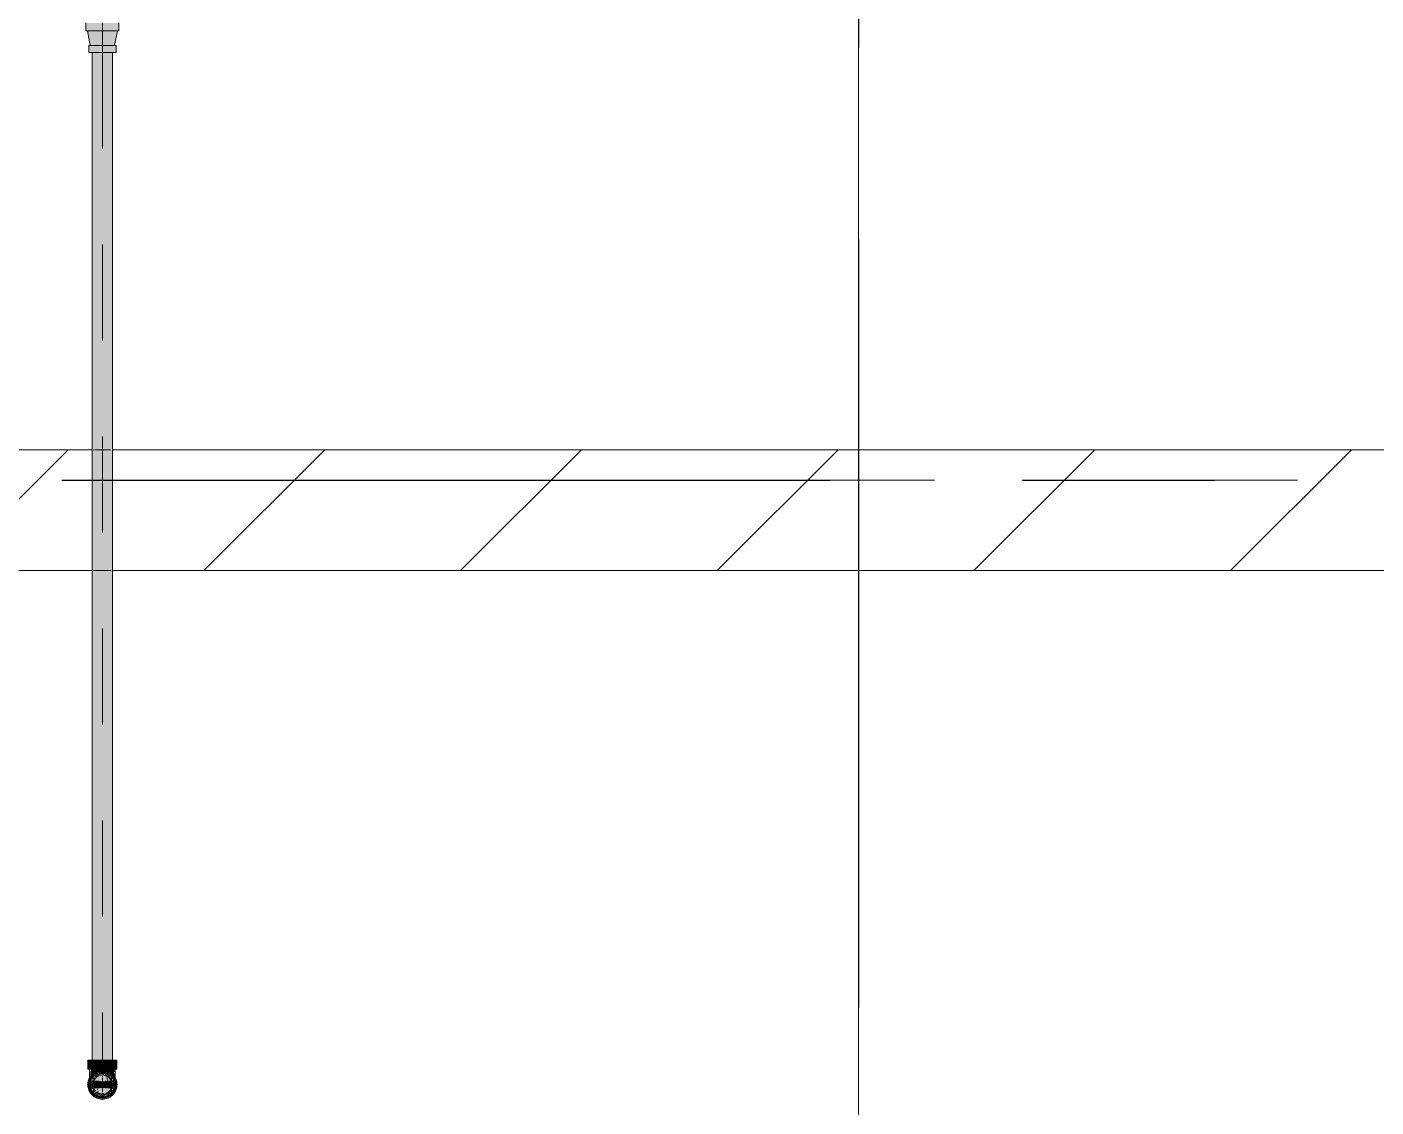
# Model space of a CAD drawing. Header units: millimetres. Extents: x -4000 to 187956, y -58990 to 162485.
# Drawn here: x 59125 to 61355, y 126413 to 128199 of the extents above; entities that cross this region are included whole.
import ezdxf

# ---------------------------------------------------------------- set-up
doc = ezdxf.new("R2010")
doc.units = ezdxf.units.MM
for name, pattern in [('Dash 1_16_', [317.5, 158.75, -158.75]), ('Grid Line', [2222.5, 1270, -317.5, 317.5, -317.5]), ('Grid Line 12_5mm', [2150, 1250, -300, 300, -300])]:
    doc.linetypes.add(name, pattern=pattern)
for name, color, linetype, lineweight in [('A-WALL', 113, 'Continuous', 13), ('A-WALL-PATT', 111, 'Continuous', 13), ('F-SPRN', 3, 'Continuous', 9), ('P-PIPE', 3, 'Continuous', 9), ('P-PIPE-CNTR', 3, 'Continuous', 9), ('S-GRID', 1, 'Continuous', 30)]:
    doc.layers.add(name, color=color, linetype=linetype, lineweight=lineweight)

# ---------------------------------------------------------------- blocks, each defined once
blk = doc.blocks.new('CMF2_NHAXUONG_A_rvt-1-FFS - TANG 1')
at = {"layer": 'A-WALL-PATT', "lineweight": 9}
h = blk.add_hatch(dxfattribs=at)
h.set_pattern_fill('FP_12', color=250, style=0, pattern_type=2)
h.set_pattern_definition([(45, (0, 0), (-212.13203, 212.13203), [])])
h.paths.add_polyline_path([(68581, 127300.1), (97082.8, 127300.1), (97082.8, 127500.1), (67049.8, 127500.1), (67049.8, 127300.1)])
h.paths.add_polyline_path([(43638.6, 127300.1), (63049.8, 127300.1), (63049.8, 127500.1), (43549.8, 127500.1), (43549.8, 127300.1)])
at = {"layer": 'A-WALL', "color": 50, "lineweight": 15}
for p, q in [((59233.5, 127500.1), (54266.5, 127500.1)), ((63049.8, 127500.1), (59266.5, 127500.1)), ((54266.7, 127300.1), (59233.3, 127300.1)), ((59266.7, 127300.1), (63049.8, 127300.1))]:
    blk.add_line(p, q, dxfattribs=at)
at = {"layer": 'A-WALL', "color": 35, "lineweight": 15}
for p, q in [((59233.5, 127500.1), (54266.5, 127500.1)), ((63049.8, 127500.1), (59266.5, 127500.1)), ((54266.7, 127300.1), (59233.3, 127300.1)), ((59266.7, 127300.1), (63049.8, 127300.1))]:
    blk.add_line(p, q, dxfattribs=at)
at = {"layer": 'A-WALL', "color": 14, "lineweight": 15}
for p, q in [((59237.1, 127500.1), (59235.5, 127500.1)), ((59263.4, 127500.1), (59238.2, 127500.1)), ((59235.5, 127300.1), (59264.5, 127300.1))]:
    blk.add_line(p, q, dxfattribs=at)
at = {"layer": 'A-WALL', "color": 15, "lineweight": 15}
for p, q in [((59237.1, 127500.1), (59235.5, 127500.1)), ((59263.4, 127500.1), (59238.2, 127500.1)), ((59235.5, 127300.1), (59264.5, 127300.1))]:
    blk.add_line(p, q, dxfattribs=at)
at = {"layer": 'S-GRID', "linetype": 'Grid Line 12_5mm', "lineweight": 9}
for p, q in [((60500, 161185.2), (60500, -16487.4)), ((-824.3, 127450), (183641.1, 127450))]:
    blk.add_line(p, q, dxfattribs=at)
blk = doc.blocks.new('Sprinkler_Up - DN20-V1062-FFS - TANG 1')
at = {"layer": 'F-SPRN', "transparency": 33554534}
for points in [[(-13.5, 0), (-3.9, 0.7), (-1.7, 2.9), (-1.2, 3.5), (-0.6, 4), (0.6, 4), (1.2, 3.5), (1.7, 2.9), (4.6, 0), (22.2, 0), (18, 13.1), (6.9, 21.2), (-6.9, 21.2), (-18.4, 11.9), (-22.2, 0)], [(0, -21.2), (6.9, -21.2), (18, -13.1), (22.2, 0), (3.9, -0.7), (1.7, -2.9), (1.2, -3.5), (0.6, -4), (-0.6, -4), (-1.2, -3.5), (-1.7, -2.9), (-4.6, 0), (-22.2, 0), (-18, -13.1), (-6.9, -21.2)], [(0, -16.7), (4.3, -16.1), (11.8, -11.8), (16.1, -4.3), (16.1, 4.3), (11.7, 11.9), (8.3, 14.4), (0, 16.7), (-4.3, 16.1), (-11.8, 11.8), (-16.1, 4.3), (-16.1, -4.3), (-11.8, -11.8), (-8.3, -14.4)], [(0, -15.6), (7.8, -13.5), (13.5, -7.8), (15.1, -4), (15.1, 4), (13.5, 7.8), (7.8, 13.5), (0, 15.6), (-9.9, 11.9), (-11, 11), (-15.1, 4), (-15.1, -4), (-11, -11), (-7.8, -13.5)], [(-10.9, -5.5), (-10.9, 5.4), (-14.5, 5.4), (-14.5, -5.5)], [(-7.7, -5.5), (-7.7, 5.4), (-10.9, 5.4), (-10.9, -5.5)], [(0, -5.5), (0, 5.4), (-7.7, 5.4), (-7.7, -5.5)], [(0, 0), (5.7, 0), (2.9, 4.9), (-2.9, 4.9), (-5.7, 0)], [(-2.9, -4.9), (2.9, -4.9), (5.7, 0), (-5.7, 0)], [(0, 0), (4.6, 0), (0, 4.6), (-4.6, 0)], [(0, -4.6), (4.6, 0), (-4.6, 0)], [(0, -2.6), (1.3, 0), (-1.8, 0)], [(-1.3, 0), (1.8, 0), (0, 2.6)], [(7.7, -5.5), (7.7, 5.4), (0, 5.4), (0, -5.5)], [(10.9, -5.5), (10.9, 5.4), (7.7, 5.4), (7.7, -5.5)], [(14.5, -5.5), (14.5, 5.4), (10.9, 5.4), (10.9, -5.5)]]:
    blk.add_hatch(color=1, dxfattribs=at).paths.add_polyline_path(points)
at = {"layer": 'F-SPRN', "color": 1}
for p, q in [((-11.5, 5.4), (-14.5, 5.4)), ((-14.5, 5.4), (-11.3, 5.4)), ((-14.5, 5.4), (-14.5, 3.7)), ((-14.5, 3.3), (-14.5, 0)), ((-11.5, 5.4), (-11.5, 4)), ((-10.9, 1.9), (-10.9, 3.6)), ((-10.8, 5.4), (-8, 5.4)), ((-8.1, 5.4), (-10.8, 5.4)), ((-8.1, 5.4), (-8.1, 2.8)), ((-8.1, 2.5), (-8.1, 0.7)), ((-7.7, 4.8), (-7.7, 2.7)), ((-7.7, 4.8), (-7.7, 2.7)), ((-7.7, 2.1), (-7.7, 0.5)), ((-7.7, 2.1), (-7.7, 0.5)), ((-6.7, 5.4), (-4.7, 5.4)), ((-5.8, 3.8), (-5.8, 2.2)), ((-2.1, 0), (-2.1, 0)), ((-2.1, 0), (-2.1, -0.1)), ((-1.6, 1.3), (-1.7, 1.2)), ((-1.7, 1.2), (-1.7, 1.1)), ((-1.6, 1.3), (-1.6, 1.3)), ((-1.3, 1.6), (-1.4, 1.6)), ((-0.6, 2), (-0.6, 2)), ((-0.5, 2), (-0.6, 2)), ((0, 2.1), (-0.1, 2.1)), ((1.3, 1.6), (1.3, 1.7)), ((1.4, 1.5), (1.3, 1.6)), ((2.1, 0), (2.1, 0.1)), ((2.1, 0), (2.1, 0)), ((4.7, 5.4), (6.5, 5.4)), ((7.7, 5.4), (10.8, 5.4)), ((7.7, 5.2), (7.7, 2.7)), ((7.7, 5.2), (7.7, 2.7)), ((7.7, 2.3), (7.7, 0.5)), ((7.7, 2.3), (7.7, 0.5)), ((10.8, 5.4), (8.1, 5.4)), ((8.1, 5.4), (8.1, 2.8)), ((8.1, 2.5), (8.1, 0.4)), ((10.9, 5.4), (14.5, 5.4)), ((10.9, 3.6), (10.9, 0.2)), ((14.5, 5.4), (11.5, 5.4)), ((11.5, 5.4), (11.5, 4)), ((11.5, 3), (11.5, 0.2)), ((14.5, 5.4), (14.5, -5.5)), ((-14.5, -1.3), (-14.5, -3.7)), ((-11.1, -5.5), (-14.5, -5.5)), ((-14.5, -5.5), (-11.5, -5.5)), ((-10.9, -2.6), (-10.9, -1.3)), ((-10.8, -5.5), (-8.1, -5.5)), ((-7.8, -5.5), (-10.8, -5.5)), ((-8.1, -4.2), (-8.1, -5.5)), ((-7.7, -2.7), (-7.7, -4)), ((-7.7, -2.7), (-7.7, -4)), ((-7, -5.5), (-5.8, -5.5)), ((-4.8, -5.5), (-7, -5.5)), ((-5.8, -2.3), (-5.8, -3.8)), ((-2.1, -0.2), (-2.1, -0.3)), ((0, -2.1), (0.1, -2.1)), ((7, -5.5), (4.8, -5.5)), ((5.8, -2.2), (5.8, -3.8)), ((5.8, -5.5), (7, -5.5)), ((7.7, -0.5), (7.7, -2.3)), ((7.7, -0.5), (7.7, -2.3)), ((7.7, -2.7), (7.7, -5.4)), ((7.7, -2.7), (7.7, -5.4)), ((10.8, -5.5), (7.7, -5.5)), ((8.1, -0.4), (8.1, -2.5)), ((8.1, -2.8), (8.1, -5.5)), ((8.1, -5.5), (10.8, -5.5)), ((10.9, -0.2), (10.9, -3.6)), ((14.5, -5.5), (10.9, -5.5)), ((11.5, -0.2), (11.5, -3)), ((11.5, -4), (11.5, -5.5)), ((11.5, -5.5), (14.5, -5.5))]:
    blk.add_line(p, q, dxfattribs=at)
at = {"layer": 'F-SPRN', "color": 1, "flags": 128}
for points in [[(-2, 0.6), (-2, 0.5), (-2, 0.5), (-2, 0.4), (-2.1, 0.3), (-2.1, 0.2), (-2.1, 0.1), (-2.1, 0)], [(-1.9, 0.8), (-2, 0.7), (-2, 0.6)], [(-1.7, 1.1), (-1.8, 1.1), (-1.8, 1), (-1.9, 0.9)], [(-1.9, 0.9), (-1.9, 0.8), (-1.9, 0.8)], [(-1.5, 1.5), (-1.5, 1.4), (-1.6, 1.3)], [(-1.4, 1.6), (-1.4, 1.5), (-1.5, 1.5)], [(-1, 1.8), (-1.1, 1.8), (-1.2, 1.7), (-1.2, 1.7), (-1.3, 1.6)], [(-0.9, 1.9), (-0.9, 1.9), (-1, 1.8)], [(-0.6, 2), (-0.7, 2), (-0.8, 1.9), (-0.9, 1.9)], [(-0.1, 2.1), (-0.1, 2.1), (-0.2, 2.1), (-0.3, 2.1), (-0.4, 2), (-0.5, 2)], [(0.7, 2), (0.6, 2), (0.5, 2), (0.4, 2), (0.4, 2), (0.3, 2.1), (0.2, 2.1), (0.1, 2.1), (0, 2.1)], [(0.9, 1.9), (0.8, 1.9), (0.8, 1.9), (0.7, 2)], [(1.3, 1.7), (1.2, 1.7), (1.1, 1.7), (1.1, 1.8), (1, 1.8), (0.9, 1.9)], [(1.7, 1.2), (1.7, 1.2), (1.6, 1.3), (1.6, 1.4), (1.5, 1.4), (1.4, 1.5), (1.4, 1.5)], [(2.1, 0.1), (2.1, 0.2), (2.1, 0.2), (2.1, 0.3), (2, 0.4), (2, 0.5), (2, 0.6), (2, 0.7), (1.9, 0.7), (1.9, 0.8), (1.9, 0.9), (1.8, 1), (1.8, 1), (1.8, 1.1), (1.7, 1.2)], [(-2.1, -0.1), (-2.1, -0.2), (-2.1, -0.2)], [(-2.1, -0.3), (-2, -0.4), (-2, -0.5), (-2, -0.6), (-2, -0.7), (-1.9, -0.7), (-1.9, -0.8), (-1.9, -0.9), (-1.8, -1), (-1.8, -1), (-1.8, -1.1), (-1.7, -1.2), (-1.7, -1.2), (-1.6, -1.3), (-1.6, -1.4), (-1.5, -1.4), (-1.4, -1.5), (-1.4, -1.5), (-1.3, -1.6), (-1.3, -1.7), (-1.2, -1.7), (-1.1, -1.7), (-1.1, -1.8), (-1, -1.8), (-0.9, -1.9), (-0.8, -1.9), (-0.8, -1.9), (-0.7, -2), (-0.6, -2), (-0.5, -2), (-0.4, -2), (-0.4, -2), (-0.3, -2.1), (-0.2, -2.1), (-0.1, -2.1), (0, -2.1)], [(0.1, -2.1), (0.1, -2.1), (0.2, -2.1), (0.3, -2.1), (0.4, -2), (0.5, -2), (0.6, -2), (0.6, -2), (0.7, -2), (0.8, -1.9), (0.9, -1.9), (0.9, -1.9), (1, -1.8), (1.1, -1.8), (1.2, -1.7), (1.2, -1.7), (1.3, -1.6), (1.4, -1.6), (1.4, -1.5), (1.5, -1.5), (1.5, -1.4), (1.6, -1.3), (1.6, -1.3), (1.7, -1.2), (1.7, -1.1), (1.8, -1.1), (1.8, -1), (1.9, -0.9), (1.9, -0.8), (1.9, -0.8), (2, -0.7), (2, -0.6), (2, -0.5), (2, -0.5), (2, -0.4), (2.1, -0.3), (2.1, -0.2), (2.1, -0.1), (2.1, 0)]]:
    blk.add_lwpolyline(points, dxfattribs=at)
at = {"layer": 'F-SPRN', "color": 1}
for radius, start, end in [(22.2, 360, 180), (21.9, 165.6773, 179.2615), (21.9, 146.7912, 164.8151), (21.9, 144, 146.7912), (21.9, 126.6942, 143.2701), (16.7, 167.6802, 180), (16.7, 167.6802, 180), (16.7, 155.3879, 164.9693), (16.7, 155.3879, 164.9693), (15.6, 166.4265, 180), (15.6, 166.4265, 180), (15.6, 150.9409, 165), (15.6, 159.6139, 165), (16.7, 136.7213, 149.931), (16.7, 136.7213, 149.931), (15.6, 150.9409, 156.3845), (15.6, 138.4214, 150), (15.6, 138.4214, 150), (21.9, 108.2621, 125.7507), (16.7, 134.4938, 135), (16.7, 134.4938, 135), (15.6, 129.9005, 135), (15.6, 129.9005, 135), (16.7, 121.4181, 130.5751), (16.7, 121.4181, 130.5751), (15.6, 120.5262, 126.205), (15.6, 120.5262, 126.205), (16.7, 106.5995, 120), (16.7, 106.5995, 120), (15.6, 114.4363, 119.9813), (15.6, 114.4363, 119.9813), (21.9, 99.348, 107.901), (4.63, 155.7832, 180), (4.63, 155.7832, 180), (16.7, 96.4143, 105), (16.7, 96.4143, 105), (4.63, 109.0192, 138.2703), (4.63, 109.0192, 138.2703), (21.9, 90.145, 98.8503), (15.6, 95.5762, 100.6843), (15.6, 95.5762, 100.6843), (2.56, 109.0192, 168.8278), (2.56, 109.0192, 168.8278), (2.04, 109.0192, 180), (16.7, 83.0684, 90), (16.7, 83.0684, 90), (4.63, 17.9592, 90), (4.63, 17.9592, 90), (3.81, 57.0577, 90), (2.56, 14.5599, 90), (2.56, 14.5599, 90), (2.04, 10.4703, 90), (21.9, 72.5583, 89.4624), (15.6, 75.573, 80.5892), (15.6, 75.573, 80.5892), (3.81, 16.1605, 43.8358), (15.6, 67.5614, 74.5481), (15.6, 67.5614, 74.5481), (16.7, 60, 75), (16.7, 60, 75), (15.6, 60.0187, 65.5637), (15.6, 60.0187, 65.5637), (21.9, 54.2493, 71.7379), (15.6, 53.795, 60), (15.6, 53.795, 60), (16.7, 49.4249, 58.5819), (16.7, 49.4249, 58.5819), (15.6, 45, 50.0995), (15.6, 45, 50.0995), (16.7, 45, 45.5062), (16.7, 45, 45.5062), (15.6, 30, 41.5786), (15.6, 30, 41.5786), (16.7, 30, 43.2787), (16.7, 30, 43.2787), (21.9, 36.7299, 53.3058), (15.6, 23.6155, 29.5646), (15.6, 15, 29.5646), (15.6, 15, 20.3861), (16.7, 15, 24.6121), (16.7, 15, 24.6121), (15.6, 360, 13.6618), (15.6, 0, 13.6618), (16.7, 360, 12.3198), (16.7, 0, 12.3198), (21.9, 33.2088, 36), (21.9, 15.1849, 33.2088), (21.9, 0.7385, 14.3227), (22.2, 180, 360), (21.9, 180.7385, 194.3227), (21.9, 195.1849, 215.2302), (21.9, 216.7299, 233.3058), (16.7, 180, 192.3198), (16.7, 180, 192.3198), (16.7, 195.0307, 204.6121), (16.7, 195.0307, 204.6121), (15.6, 181.9082, 193.6618), (15.6, 181.9082, 193.6618), (15.6, 197.3339, 209.5646), (15.6, 197.3339, 209.5646), (16.7, 210.069, 223.2787), (16.7, 210.069, 223.2787), (15.6, 212.5472, 221.5786), (15.6, 212.5472, 221.5786), (21.9, 234.2493, 251.7379), (16.7, 229.4249, 238.5819), (16.7, 229.4249, 238.5819), (15.6, 233.795, 240), (15.6, 233.795, 240), (16.7, 240, 255), (16.7, 240, 255), (15.6, 240.0187, 254.5481), (15.6, 240.0187, 254.5481), (21.9, 252.5583, 269.4624), (4.63, 197.9592, 0), (4.63, 197.9592, 360), (15.6, 255, 267.64), (15.6, 255, 267.64), (3.81, 196.1605, 360), (2.56, 191.1677, 0), (2.56, 191.1677, 360), (2.04, 190.4703, 0), (16.7, 263.0684, 270), (16.7, 263.0684, 270), (21.9, 270.145, 278.8503), (15.6, 275.5762, 280.6843), (15.6, 275.5762, 280.6843), (16.7, 276.4143, 285), (16.7, 276.4143, 285), (21.9, 279.348, 287.901), (16.7, 286.5995, 300), (16.7, 286.5995, 300), (15.6, 294.4363, 299.9813), (15.6, 294.4363, 299.9813), (21.9, 288.2621, 305.7507), (15.6, 300, 313.2078), (15.6, 300, 313.2078), (16.7, 301.4181, 310.5751), (16.7, 301.4181, 310.5751), (15.6, 318.4214, 330), (15.6, 318.4214, 330), (16.7, 316.7213, 330), (16.7, 316.7213, 330), (21.9, 306.6942, 323.2701), (15.6, 330.4354, 345), (15.6, 330.4354, 336.3845), (15.6, 339.6139, 345), (15.6, 346.3382, 360), (15.6, 346.3382, 360), (16.7, 335.3879, 345), (16.7, 335.3879, 345), (16.7, 347.6802, 360), (16.7, 347.6802, 360), (21.9, 324.7698, 344.8151), (21.9, 345.6773, 359.2615)]:
    blk.add_arc((0, 0), radius, start, end, dxfattribs=at)
blk = doc.blocks.new('Steel_Transition_Threaded_HoaPhat - Standard-V1063-FFS - TANG 1')
at = {"layer": 'P-PIPE', "lineweight": 13, "transparency": 33554534}
h = blk.add_hatch(color=1, dxfattribs=at)
h.paths.add_polyline_path([(59250, 126427.6), (59255.8, 126428.4), (59261.3, 126430.6), (59265.9, 126434.2), (59269.5, 126438.8), (59271.7, 126444.3), (59272.5, 126450.1), (59271.7, 126455.9), (59269, 126462), (59265.9, 126466), (59261.3, 126469.6), (59255.8, 126471.8), (59250, 126472.6), (59244.2, 126471.8), (59238.8, 126469.6), (59234.1, 126466), (59230.5, 126461.3), (59228.3, 126455.9), (59227.6, 126449.2), (59228.3, 126444.3), (59230.5, 126438.8), (59234.1, 126434.2), (59238.8, 126430.6), (59244.2, 126428.4)])
h.paths.add_polyline_path([(59250, 126430), (59244.8, 126430.7), (59240, 126432.7), (59235.8, 126435.9), (59232.6, 126440), (59230.6, 126444.9), (59229.9, 126450.1), (59230.6, 126455.3), (59234, 126462), (59235.8, 126464.3), (59240, 126467.5), (59244.8, 126469.5), (59250, 126470.2), (59255.2, 126469.5), (59260.1, 126467.5), (59266, 126462), (59267.4, 126460.1), (59269.4, 126455.3), (59270.1, 126450.1), (59269.4, 126444.9), (59267.4, 126440), (59264.2, 126435.9), (59260.1, 126432.7), (59255.2, 126430.7)])
for points in [[(59250, 126430), (59250, 126433.7), (59241.8, 126435.9), (59235.8, 126441.9), (59233.6, 126450.1), (59235.8, 126458.3), (59241.8, 126464.3), (59250, 126466.5), (59250, 126470.2), (59244.8, 126469.5), (59240, 126467.5), (59234, 126462), (59232.6, 126460.1), (59230.6, 126455.3), (59229.9, 126450.1), (59230.6, 126444.9), (59232.6, 126440), (59235.8, 126435.9), (59240, 126432.7), (59244.8, 126430.7)], [(59250, 126431.6), (59254.8, 126432.2), (59259.3, 126434.1), (59263.1, 126437), (59266, 126440.8), (59267.9, 126445.3), (59268.5, 126450.1), (59267.9, 126454.9), (59264, 126462), (59263.1, 126463.2), (59259.3, 126466.1), (59254.8, 126468), (59250, 126468.6), (59245.2, 126468), (59240.8, 126466.1), (59236, 126462), (59234, 126459.3), (59232.1, 126454.9), (59231.5, 126450.1), (59232.1, 126445.3), (59234, 126440.8), (59236.9, 126437), (59240.8, 126434.1), (59245.2, 126432.2)], [(59250, 126430), (59255.2, 126430.7), (59260.1, 126432.7), (59264.2, 126435.9), (59267.4, 126440), (59269.4, 126444.9), (59270.1, 126450.1), (59269.4, 126455.3), (59266, 126462), (59264.2, 126464.3), (59260.1, 126467.5), (59255.2, 126469.5), (59250, 126470.2), (59250, 126466.5), (59258.2, 126464.3), (59264.2, 126458.3), (59266.4, 126450.1), (59264.2, 126441.9), (59258.2, 126435.9), (59250, 126433.7)]]:
    blk.add_hatch(color=1, dxfattribs=at).paths.add_polyline_path(points)
at = {"layer": 'P-PIPE', "color": 20, "lineweight": 13}
for radius, start, end in [(22.5, 90, 180), (22.5, 90, 270), (22.5, 270, 90), (22.5, 270, 90), (22.5, 180, 182.2674), (22.5, 182.2674, 270), (20.1, 166.0499, 193.9501), (20.1, 150, 162.7449), (18.5, 166.5939, 193.4061), (18.5, 166.5939, 193.4061), (18.5, 157.6232, 165), (18.5, 157.6232, 165), (20.1, 143.4205, 148.1553), (16.4, 168.5467, 178.9063), (16.4, 184.8393, 191.4533), (18.5, 139.7195, 150), (18.5, 139.7195, 150), (16.4, 158.0319, 163.506), (20.1, 128.8856, 139.8677), (16.4, 143.5463, 150), (18.5, 123.4976, 133.2041), (18.5, 123.4976, 133.2041), (16.4, 133.3918, 135), (20.1, 109.6859, 125.0043), (16.4, 121.0738, 128.0319), (18.5, 106.819, 120), (18.5, 106.819, 120), (16.4, 115.1607, 120), (16.4, 107.4657, 111.9681), (20.1, 100.9975, 105), (18.5, 91.4353, 103.2046), (18.5, 91.4353, 103.2046), (16.4, 96.2132, 104.6042), (20.1, 90.5246, 98.5089), (18.5, 78.0986, 90), (18.5, 78.0986, 90), (20.1, 75.0607, 87.9279), (18.5, 60, 75), (18.5, 60, 75), (16.4, 66.9681, 72.9388), (20.1, 54.9957, 75), (16.4, 50.4733, 56.6389), (18.5, 46.7959, 56.5024), (18.5, 46.7959, 56.5024), (16.4, 45, 46.6082), (20.1, 40.1323, 51.1144), (16.4, 30, 38.0319), (18.5, 30, 40.2805), (18.5, 30, 40.2805), (20.1, 31.8447, 36.5795), (16.4, 353.5463, 8.0319), (18.5, 15, 22.3768), (18.5, 15, 22.3768), (20.1, 17.2551, 30), (18.5, 346.5939, 13.4061), (18.5, 346.5939, 13.4061), (20.1, 346.0499, 13.9501), (20.1, 197.2551, 210), (18.5, 195, 202.3768), (18.5, 195, 202.3768), (20.1, 211.8447, 231.1144), (18.5, 210, 223.5703), (18.5, 210, 223.5703), (16.4, 210.6635, 216.4537), (18.5, 226.7959, 236.5024), (18.5, 226.7959, 236.5024), (20.1, 234.9957, 255), (16.4, 230.4733, 236.6389), (18.5, 240, 255), (18.5, 240, 255), (16.4, 240, 246.5955), (16.4, 250.3629, 255), (20.1, 255.0607, 267.9279), (18.5, 258.0986, 270), (18.5, 258.0986, 270), (16.4, 264.1652, 268.506), (20.1, 270.5246, 278.5089), (18.5, 271.4353, 283.2046), (18.5, 271.4353, 283.2046), (16.4, 276.2132, 283.9063), (20.1, 280.9975, 285), (16.4, 287.4657, 291.9681), (18.5, 286.819, 300), (18.5, 286.819, 300), (16.4, 293.4045, 300), (20.1, 289.6859, 305.0043), (18.5, 303.4976, 313.2041), (18.5, 303.4976, 313.2041), (20.1, 308.8856, 328.1553), (18.5, 316.4297, 330), (18.5, 316.4297, 330), (16.4, 338.0319, 342.8691), (18.5, 337.6232, 345), (18.5, 337.6232, 345), (20.1, 330, 342.7449)]:
    blk.add_arc((59250, 126450.1), radius, start, end, dxfattribs=at)
blk = doc.blocks.new('Steel_Elbow_Threaded_HoaPhat - Standard-V1064-FFS - TANG 1')
at = {"layer": 'P-PIPE', "lineweight": 13, "transparency": 33554534}
for points in [[(59229.1, 126475.5), (59250, 126475.5), (59250, 126490.6), (59225.9, 126490.6), (59226.7, 126475.5), (59227.6, 126475.5)], [(59250, 126426), (59256.2, 126426.8), (59262.1, 126429.2), (59267.1, 126433), (59270.9, 126438), (59273.3, 126443.8), (59274.1, 126450.1), (59273.3, 126456.3), (59270.9, 126462.1), (59267.1, 126467.1), (59262.1, 126471), (59256.2, 126473.4), (59250, 126474.2), (59243.8, 126473.4), (59237.9, 126471), (59233, 126467.1), (59227.6, 126458.5), (59226.7, 126456.3), (59225.9, 126450.1), (59227.6, 126441.7), (59229.1, 126438), (59233, 126433), (59237.9, 126429.2), (59243.8, 126426.8)], [(59250, 126475.5), (59274.1, 126475.5), (59273.3, 126490.6), (59250, 126490.6)]]:
    blk.add_hatch(color=1, dxfattribs=at).paths.add_polyline_path(points)
h = blk.add_hatch(color=1, dxfattribs=at)
h.paths.add_polyline_path([(59242.8, 126470), (59240.3, 126470), (59244.1, 126471.9)])
h.paths.add_polyline_path([(59229.8, 126460.2), (59232.1, 126462), (59237.2, 126467.6), (59242.8, 126470), (59250, 126471.2), (59250, 126475.5), (59231.7, 126475.5), (59230.3, 126471.7), (59230.1, 126464.3), (59230, 126462)])
h = blk.add_hatch(color=1, dxfattribs=at)
h.paths.add_polyline_path([(59266.9, 126465.3), (59269.2, 126462), (59268.6, 126464.6)])
h.paths.add_polyline_path([(59270.9, 126458.6), (59270.6, 126467.2), (59269.5, 126466.8), (59269.4, 126470.9), (59270.7, 126471.2), (59269.6, 126475.5), (59250, 126475.5), (59250, 126471.2), (59257.2, 126470), (59255.9, 126471.9), (59263.4, 126467.2), (59267.4, 126463.1), (59266.2, 126468.2), (59269.6, 126462)])
at = {"layer": 'P-PIPE', "color": 20, "lineweight": 13}
for p, q in [((59225.9, 126490.6), (59225.9, 126475.5)), ((59233, 126490.6), (59225.9, 126490.6)), ((59250, 126490.6), (59225.9, 126490.6)), ((59225.9, 126475.5), (59231.5, 126475.5)), ((59225.9, 126475.5), (59250, 126475.5)), ((59242.8, 126475.5), (59228.9, 126475.5)), ((59231.5, 126475.5), (59233, 126475.5)), ((59232.8, 126475.5), (59231.7, 126475.5)), ((59237.9, 126490.6), (59233.8, 126490.6)), ((59236.4, 126475.5), (59233.8, 126475.5)), ((59234, 126475.5), (59242.7, 126475.5)), ((59242.8, 126475.5), (59236.4, 126475.5)), ((59250, 126490.6), (59238.2, 126490.6)), ((59250, 126475.5), (59243.7, 126475.5)), ((59250, 126475.5), (59243.7, 126475.5)), ((59243.8, 126475.5), (59250, 126475.5)), ((59261.8, 126490.6), (59250, 126490.6)), ((59274.1, 126490.6), (59250, 126490.6)), ((59250, 126475.5), (59256.2, 126475.5)), ((59250, 126475.5), (59274.1, 126475.5)), ((59256.3, 126475.5), (59250, 126475.5)), ((59256.3, 126475.5), (59250, 126475.5)), ((59263.6, 126475.5), (59257.2, 126475.5)), ((59271.2, 126475.5), (59257.2, 126475.5)), ((59257.3, 126475.5), (59266, 126475.5)), ((59266.2, 126490.6), (59262.1, 126490.6)), ((59266.2, 126475.5), (59263.6, 126475.5)), ((59274.1, 126490.6), (59267.1, 126490.6)), ((59267.1, 126475.5), (59269.7, 126475.5)), ((59268.3, 126475.5), (59267.2, 126475.5)), ((59269.9, 126475.5), (59268.3, 126475.5)), ((59269.7, 126475.5), (59274.1, 126475.5)), ((59274.1, 126475.5), (59274.1, 126490.6)), ((59228.9, 126461.8), (59228.9, 126462)), ((59228.9, 126460.9), (59228.9, 126461.8)), ((59228.9, 126455.1), (59228.9, 126455.7)), ((59228.9, 126454.5), (59228.9, 126455.1)), ((59228.9, 126454), (59228.9, 126454.5)), ((59228.9, 126450.1), (59228.9, 126450.1)), ((59228.9, 126449.9), (59228.9, 126450.1)), ((59228.9, 126449), (59228.9, 126449.9)), ((59228.9, 126448.2), (59228.9, 126449)), ((59271.2, 126462), (59271.2, 126462)), ((59271.2, 126458), (59271.2, 126457.3)), ((59271.2, 126455.9), (59271.2, 126455.3)), ((59271.2, 126455.3), (59271.2, 126454.7)), ((59271.2, 126454.7), (59271.2, 126454.1)), ((59271.2, 126450.1), (59271.2, 126450.1)), ((59229, 126447.3), (59228.9, 126448.2)), ((59229.7, 126444), (59229.5, 126444.8)), ((59231.3, 126440.1), (59231, 126440.9)), ((59231.8, 126439.4), (59231.3, 126440.1)), ((59232.2, 126438.7), (59231.8, 126439.4)), ((59235.4, 126434.8), (59234.8, 126435.4)), ((59237.4, 126433.1), (59236.7, 126433.6)), ((59242.6, 126430.3), (59241.8, 126430.6)), ((59243.3, 126430), (59242.6, 126430.3)), ((59244.2, 126429.8), (59243.3, 126430)), ((59245, 126429.5), (59244.2, 126429.8)), ((59250.2, 126428.9), (59250, 126428.9)), ((59253.6, 126429.2), (59252.8, 126429.1)), ((59260.7, 126431.8), (59260, 126431.4)), ((59262.8, 126433.3), (59262.1, 126432.8)), ((59263.5, 126433.8), (59262.8, 126433.3)), ((59265.3, 126435.5), (59264.7, 126434.9)), ((59267, 126437.5), (59266.4, 126436.8)), ((59267.5, 126438.1), (59267, 126437.5)), ((59267.9, 126438.9), (59267.5, 126438.1)), ((59269.8, 126442.6), (59269.5, 126441.9)), ((59270.5, 126445.1), (59270.3, 126444.2))]:
    blk.add_line(p, q, dxfattribs=at)
at = {"layer": 'P-PIPE', "color": 20, "lineweight": 13, "flags": 128}
for points in [[(59228.9, 126462), (59228.9, 126462.6), (59228.9, 126463.5), (59228.9, 126464.4), (59228.9, 126465.4), (59228.9, 126466.3), (59228.9, 126467.3), (59228.9, 126468.2), (59228.9, 126469.2), (59228.9, 126470.2), (59228.9, 126471.2), (59228.9, 126472.2), (59228.9, 126473.2), (59228.9, 126474.2), (59228.9, 126475.2), (59228.9, 126475.5)], [(59271.2, 126475.5), (59271.2, 126474.5), (59271.2, 126473.5), (59271.2, 126472.5), (59271.2, 126471.5), (59271.2, 126470.5), (59271.2, 126469.5), (59271.2, 126468.5), (59271.2, 126467.5), (59271.2, 126466.6), (59271.2, 126465.6), (59271.2, 126464.7), (59271.2, 126463.8), (59271.2, 126462.9), (59271.2, 126462)], [(59228.9, 126455.7), (59228.9, 126456.4), (59228.9, 126457.1), (59228.9, 126457.8), (59228.9, 126458.5), (59228.9, 126459.3), (59228.9, 126460.1), (59228.9, 126460.9)], [(59228.9, 126453), (59228.9, 126453.4), (59228.9, 126454)], [(59228.9, 126451.1), (59228.9, 126451.4), (59228.9, 126451.7), (59228.9, 126452.1), (59228.9, 126452.5), (59228.9, 126453)], [(59228.9, 126450.6), (59228.9, 126450.8), (59228.9, 126451.1)], [(59228.9, 126450.1), (59228.9, 126450.2), (59228.9, 126450.3), (59228.9, 126450.4), (59228.9, 126450.6)], [(59271.2, 126450.1), (59271.1, 126449.2), (59271.1, 126448.4)], [(59271.2, 126462), (59271.2, 126461.2), (59271.2, 126460.3)], [(59271.2, 126460.3), (59271.2, 126459.5), (59271.2, 126458.7), (59271.2, 126458)], [(59271.2, 126457.3), (59271.2, 126456.6), (59271.2, 126455.9)], [(59271.2, 126454.1), (59271.2, 126453.6), (59271.2, 126453.1)], [(59271.2, 126453.1), (59271.2, 126452.6), (59271.2, 126452.2), (59271.2, 126451.8), (59271.2, 126451.5), (59271.2, 126451.2), (59271.2, 126450.9)], [(59271.2, 126450.9), (59271.2, 126450.7), (59271.2, 126450.5)], [(59271.2, 126450.5), (59271.2, 126450.3), (59271.2, 126450.2), (59271.2, 126450.1)], [(59229.5, 126444.8), (59229.3, 126445.7), (59229.2, 126446.5), (59229, 126447.3)], [(59230.3, 126442.4), (59230, 126443.2), (59229.7, 126444)], [(59231, 126440.9), (59230.6, 126441.6), (59230.3, 126442.4)], [(59233.7, 126436.6), (59233.2, 126437.3), (59232.7, 126438), (59232.2, 126438.7)], [(59234.8, 126435.4), (59234.3, 126436), (59233.7, 126436.6)], [(59236.7, 126433.6), (59236.1, 126434.2), (59235.4, 126434.8)], [(59238.8, 126432.2), (59238.1, 126432.6), (59237.4, 126433.1)], [(59240.2, 126431.3), (59239.5, 126431.7), (59238.8, 126432.2)], [(59241.8, 126430.6), (59241, 126431), (59240.2, 126431.3)], [(59246.6, 126429.2), (59245.8, 126429.4), (59245, 126429.5)], [(59248.3, 126429), (59247.5, 126429.1), (59246.6, 126429.2)], [(59250, 126428.9), (59249.2, 126429), (59248.3, 126429)], [(59252.8, 126429.1), (59251.9, 126429), (59251.1, 126429), (59250.2, 126428.9)], [(59255.3, 126429.6), (59254.4, 126429.4), (59253.6, 126429.2)], [(59256.9, 126430.1), (59256.1, 126429.8), (59255.3, 126429.6)], [(59260, 126431.4), (59259.2, 126431.1), (59258.4, 126430.7), (59257.7, 126430.4), (59256.9, 126430.1)], [(59262.1, 126432.8), (59261.4, 126432.3), (59260.7, 126431.8)], [(59264.7, 126434.9), (59264.1, 126434.3), (59263.5, 126433.8)], [(59266.4, 126436.8), (59265.9, 126436.1), (59265.3, 126435.5)], [(59268.8, 126440.3), (59268.4, 126439.6), (59267.9, 126438.9)], [(59269.5, 126441.9), (59269.1, 126441.1), (59268.8, 126440.3)], [(59270.3, 126444.2), (59270.1, 126443.4), (59269.8, 126442.6)], [(59270.9, 126446.7), (59270.7, 126445.9), (59270.5, 126445.1)], [(59271.1, 126448.4), (59271, 126447.6), (59270.9, 126446.7)]]:
    blk.add_lwpolyline(points, dxfattribs=at)
at = {"layer": 'P-PIPE', "color": 20, "lineweight": 13}
for radius, start, end in [(24.1, 90, 270), (24.1, 90, 150), (21.1, 99.9464, 104.9657), (21.1, 90, 98.9621), (24.1, 30, 90), (24.1, 270, 90), (21.1, 75.0343, 90), (24.1, 150.4645, 270), (21.1, 172.25, 178.0438), (21.1, 181.9711, 187.2923), (24.1, 150, 150.4645), (21.1, 165.7465, 170), (21.1, 150.0076, 164.9665), (21.1, 130, 141.5854), (21.1, 112.9377, 125.8024), (24.1, 270, 29.5355), (21.1, 60.7988, 67.6705), (21.1, 54.1976, 59.9895), (21.1, 38.4146, 50), (21.1, 15.0335, 29.9924), (24.1, 29.5355, 30), (21.1, 1.9562, 7.75), (21.1, 352.7077, 358.0289), (21.1, 190, 194.2657), (21.1, 195.0455, 203.6505), (21.1, 205.3748, 209.9974), (21.1, 213.7495, 218.4271), (21.1, 218.9611, 230), (21.1, 234.2198, 247.0686), (21.1, 255.037, 270), (21.1, 271.1041, 276.3537), (21.1, 279.9303, 284.963), (21.1, 292.3235, 303.6981), (21.1, 310, 321.0389), (21.1, 321.5729, 325.795), (21.1, 330.0026, 334.1966), (21.1, 336.3495, 344.9545), (21.1, 345.7343, 350)]:
    blk.add_arc((59250, 126450.1), radius, start, end, dxfattribs=at)

msp = doc.modelspace()

# ---------------------------------------------------------------- block references
at = {"lineweight": 5}
msp.add_blockref('CMF2_NHAXUONG_A_rvt-1-FFS - TANG 1', (0, 0), dxfattribs=at)

# ---------------------------------------------------------------- next in the draw order: hatches: boundary and pattern name
at = {"layer": 'P-PIPE', "lineweight": 5, "transparency": 33554534}
for points in [[(59230.7, 128192.7), (59277.4, 128192.7), (59276.4, 128206), (59222.7, 128206), (59223.6, 128192.7), (59226.3, 128192.7)], [(59235.8, 128168.8), (59270.1, 128168.8), (59273.9, 128192.7), (59225.2, 128192.7), (59230.6, 128168.8), (59232.6, 128168.8)], [(59265.9, 128157), (59272.5, 128157), (59271.7, 128168.8), (59227.5, 128168.8), (59228.3, 128157), (59261.3, 128157)], [(59250, 126490.6), (59250, 128157), (59233.3, 128157), (59233.9, 126490.6), (59245.7, 126490.6)], [(59250, 126490.6), (59266.7, 126490.6), (59266.1, 128157), (59250, 128157), (59250, 126608)], [(59241.7, 126435.6), (59242.8, 126437.6), (59241.7, 126441.7), (59242.8, 126445.9), (59245.8, 126449), (59257.2, 126454.3), (59258.4, 126458.4), (59257.2, 126462.6), (59255.9, 126464.3), (59250, 126466.8), (59241.7, 126464.6), (59235.5, 126458.4), (59233.3, 126450.1), (59235.5, 126441.7), (59238.2, 126438.3)]]:
    msp.add_hatch(color=1, dxfattribs=at).paths.add_polyline_path(points)
at = {"layer": 'P-PIPE', "transparency": 33554534}
msp.add_hatch(color=1, dxfattribs=at).paths.add_polyline_path([(59250, 126433.4), (59258.4, 126435.6), (59261.8, 126438.3), (59266.1, 126445.8), (59266.1, 126454.4), (59261.7, 126462), (59258.4, 126464.6), (59250, 126466.8), (59245.7, 126466.2), (59238.2, 126461.9), (59233.9, 126454.4), (59233.9, 126445.8), (59238.2, 126438.3), (59241.7, 126435.6)])

# ---------------------------------------------------------------- next in the draw order: linework, layer by layer
at = {"layer": 'P-PIPE', "color": 20, "lineweight": 13}
for p, q in [((59222.7, 128206), (59222.7, 128192.7)), ((59222.7, 128192.7), (59277.4, 128192.7)), ((59222.7, 128192.7), (59225, 128192.7)), ((59225.2, 128192.7), (59229.9, 128168.8)), ((59226.3, 128192.7), (59242.9, 128192.7)), ((59243.6, 128192.7), (59256.4, 128192.7)), ((59257.1, 128192.7), (59273.7, 128192.7)), ((59270.1, 128168.8), (59274.8, 128192.7)), ((59275, 128192.7), (59277.4, 128192.7)), ((59277.4, 128192.7), (59277.4, 128206)), ((59227.5, 128168.8), (59227.5, 128157)), ((59229.8, 128168.8), (59227.5, 128168.8)), ((59272.5, 128168.8), (59227.5, 128168.8)), ((59244.2, 128168.8), (59230.6, 128168.8)), ((59255.2, 128168.8), (59244.8, 128168.8)), ((59269.4, 128168.8), (59255.8, 128168.8)), ((59272.5, 128168.8), (59270.2, 128168.8)), ((59272.5, 128157), (59272.5, 128168.8)), ((59227.5, 128157), (59272.5, 128157)), ((59227.5, 128157), (59233.2, 128157)), ((59233.3, 128157), (59233.3, 126490.6)), ((59233.9, 128157), (59233.3, 128157)), ((59238.2, 128157), (59234, 128157)), ((59234.1, 128157), (59238.1, 128157)), ((59261.3, 128157), (59238.7, 128157)), ((59238.8, 128157), (59261.3, 128157)), ((59266, 128157), (59261.8, 128157)), ((59261.9, 128157), (59265.9, 128157)), ((59266.7, 128157), (59266.1, 128157)), ((59266.7, 126490.6), (59266.7, 128157)), ((59266.8, 128157), (59272.5, 128157)), ((59233.3, 126490.6), (59237.9, 126490.6)), ((59238.2, 126490.6), (59261.8, 126490.6)), ((59262.1, 126490.6), (59266.7, 126490.6))]:
    msp.add_line(p, q, dxfattribs=at)
at = {"layer": 'P-PIPE', "color": 1}
for centre, radius, start, end in [((59250, 126450.1), 16.7, 170.1108, 177.203), ((59250, 126450.1), 16.7, 182.797, 189.8892), ((59250, 126450.1), 16.7, 157.579, 164.2722), ((59250, 126441.7), 8.35, 115.6806, 125.5287), ((59250, 126441.7), 8.35, 100.6842, 114.0387), ((59250, 126441.7), 8.35, 90, 100.6842), ((59250, 126458.4), 8.35, 270, 280.6842), ((59250, 126458.4), 8.35, 69.0027, 79.2369), ((59250, 126458.4), 8.35, 316.3183, 330), ((59250, 126458.4), 8.35, 25.3338, 30), ((59250, 126458.4), 8.35, 8.0385, 17.9918), ((59250, 126458.4), 8.35, 352.2824, 1.6717), ((59250, 126450.1), 16.7, 51.8726, 57.203), ((59250, 126450.1), 16.7, 39.3092, 45.2846), ((59250, 126450.1), 16.7, 32.3031, 39.2955), ((59250, 126450.1), 16.7, 23.314, 31.0974), ((59250, 126450.1), 16.7, 16.9375, 22.421), ((59250, 126450.1), 16.7, 4.3093, 9.8892), ((59250, 126450.1), 16.7, 190.2154, 195.2487), ((59250, 126450.1), 16.7, 231.8726, 237.203), ((59250, 126441.7), 8.35, 172.0327, 181.5407), ((59250, 126441.7), 8.35, 199.9004, 209.0413), ((59250, 126441.7), 8.35, 131.0366, 150), ((59250, 126441.7), 8.35, 226.6998, 237.8461), ((59250, 126441.7), 8.35, 249.0027, 259.2369), ((59250, 126450.1), 16.7, 264.6626, 273.5288), ((59250, 126450.1), 16.7, 308.1274, 313.9683), ((59250, 126450.1), 16.7, 314.7154, 320.6908), ((59250, 126450.1), 16.7, 328.9026, 336.686), ((59250, 126450.1), 16.7, 337.2636, 343.0625)]:
    msp.add_arc(centre, radius, start, end, dxfattribs=at)
at = {"layer": 'P-PIPE-CNTR', "color": 20, "lineweight": 13}
for p, q in [((59250, 128157), (59250, 128206)), ((59250, 126490.6), (59250, 126475.5)), ((59250, 126475.5), (59250, 126474.1)), ((59250, 126474.1), (59250, 126472.3)), ((59250, 126472.2), (59250, 126470.8)), ((59250, 126469.7), (59250, 126467.9)), ((59250, 126464.4), (59250, 126462.9)), ((59250, 126461.3), (59250, 126459.4)), ((59250, 126458.8), (59250, 126454.1)), ((59250, 126452.5), (59250, 126451)), ((59250, 126450.7), (59250, 126450.1))]:
    msp.add_line(p, q, dxfattribs=at)
at = {"layer": 'P-PIPE-CNTR', "color": 1, "linetype": 'Dash 1_16_'}
for p, q in [((59250, 128157), (59250, 126490.6)), ((59250, 128157), (59250, 126490.6)), ((59250, 126472.6), (59250, 126475.1)), ((59250, 126471.2), (59250, 126472.6)), ((59225, 126450.1), (59227.5, 126450.1)), ((59227.8, 126450.1), (59231.5, 126450.1)), ((59231.5, 126450.1), (59233.3, 126450.1)), ((59236.9, 126450.1), (59240.4, 126450.1)), ((59240.4, 126450.1), (59242.3, 126450.1)), ((59245.4, 126450.1), (59247.6, 126450.1)), ((59248.7, 126450.1), (59250, 126450.1)), ((59250, 126468.6), (59250, 126470.2)), ((59250, 126463.6), (59250, 126465.2)), ((59250, 126459.8), (59250, 126462)), ((59250, 126455.5), (59250, 126459.1)), ((59250, 126452.6), (59250, 126454.3)), ((59250, 126450.1), (59250, 126452.1)), ((59250, 126448), (59250, 126450.1)), ((59250, 126450.1), (59251.3, 126450.1)), ((59251.8, 126450.1), (59254.6, 126450.1)), ((59255.7, 126450.1), (59263.5, 126450.1)), ((59266.4, 126450.1), (59268.5, 126450.1)), ((59268.5, 126450.1), (59272.2, 126450.1)), ((59272.5, 126450.1), (59275, 126450.1)), ((59250, 126445.9), (59250, 126447.5)), ((59250, 126441.1), (59250, 126444.6)), ((59250, 126438.1), (59250, 126440.4)), ((59250, 126435), (59250, 126436.5)), ((59250, 126432.2), (59250, 126433.4)), ((59250, 126430), (59250, 126431.6)), ((59250, 126427.6), (59250, 126428.9)), ((59250, 126425.1), (59250, 126427.6))]:
    msp.add_line(p, q, dxfattribs=at)
at = {"layer": 'S-GRID', "linetype": 'Grid Line'}
for p, q in [((60500, 161185.2), (60500, -16487.4)), ((-824.3, 127450), (183641.1, 127450))]:
    msp.add_line(p, q, dxfattribs=at)

# ---------------------------------------------------------------- next in the draw order: block references
at = {"layer": 'F-SPRN', "color": 1}
msp.add_blockref('Sprinkler_Up - DN20-V1062-FFS - TANG 1', (59250, 126450.1), dxfattribs=at)
at = {"layer": 'P-PIPE', "color": 20, "lineweight": 13}
for name in ['Steel_Elbow_Threaded_HoaPhat - Standard-V1064-FFS - TANG 1', 'Steel_Transition_Threaded_HoaPhat - Standard-V1063-FFS - TANG 1']:
    msp.add_blockref(name, (0, 0), dxfattribs=at)

doc.saveas('drawing.dxf')
